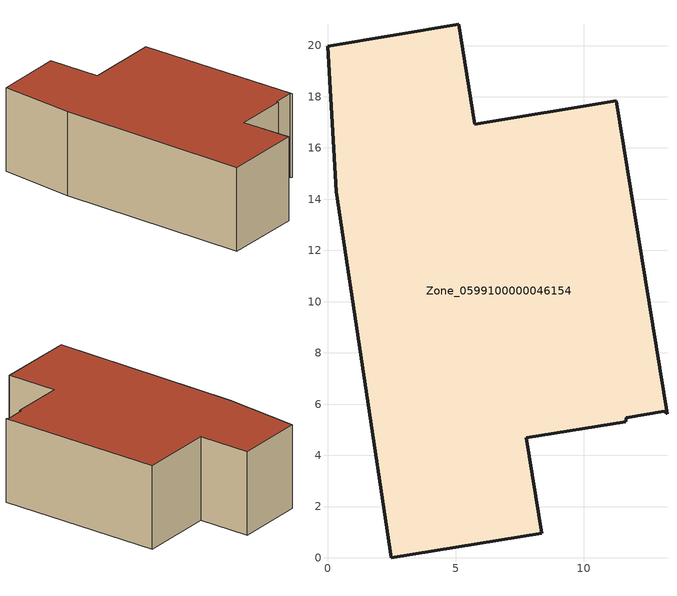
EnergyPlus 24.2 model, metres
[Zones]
Zone_0599100000046154
 floor ground (C_G): 13.16,5.72 11.67,5.47 11.64,5.32 7.75,4.68 8.36,0.95 2.49,0 0.34,14.29 0,19.97 5.12,20.83 5.76,16.93 11.27,17.84 13.26,5.62 z2.35
 wall outside (C_F): 2.49,0 8.36,0.95 7.75,4.68 11.64,5.32 11.67,5.47 13.16,5.72 13.26,5.62 11.27,17.84 5.76,16.93 5.12,20.83 0,19.97 0.34,14.29 2.49,0 z2.35:8.68
 roof outside (C_R): 11.67,5.47 13.16,5.72 13.26,5.62 11.27,17.84 5.76,16.93 5.12,20.83 0,19.97 0.34,14.29 2.49,0 8.36,0.95 7.75,4.68 11.64,5.32 z8.68
[BUILDING]
Pand.0599100000046154: North Axis=0; Terrain=City; Loads Convergence Tolerance Value=0.04; Temperature Convergence Tolerance Value=0.4; Solar Distribution=FullExterior; Maximum Number of Warmup Days=25; Minimum Number of Warmup Days=1
[Site:Location]
Rotterdam.The.Hague.AP_ZH_NLD Design_Conditions: Latitude=51.96; Longitude=4.45; Time Zone=1; Elevation=-4.5
[SITE:GROUNDTEMPERATURE:BUILDINGSURFACE]
18, 18, 18, 18, 18, 18, 18, 18, 18, 18, 18, 18
[MATERIAL] Thermal Absorptance=0.9; Solar Absorptance=0.7; Visible Absorptance=0.7
Name | Roughness | Thickness | Conductivity | Density | Specific Heat
G.TC.1965-1974 | MediumSmooth | 0.15 | 0.882353 | 540 | 1210
F.TC.1965-1974 | Rough | 0.3 | 0.697674 | 1920 | 840
R.TC.1965-1974 | MediumRough | 0.2 | 0.232558 | 1500 | 1000
[CONSTRUCTION]
C_G: G.TC.1965-1974
C_F: F.TC.1965-1974
C_R: R.TC.1965-1974
[ZONE]
Zone_0599100000046154: Type=1; Multiplier=1; Ceiling Height=Autocalculate; Volume=Autocalculate; Floor Area=autocalculate; Part of Total Floor Area=Yes
[ZONEINFILTRATION:DESIGNFLOWRATE]
Infil_Zone_0599100000046154: Zone or ZoneList or Space or SpaceList=Zone_0599100000046154; Schedule=AlwaysOn; Design Flow Rate Calculation Method=Flow/Area; Flow Rate per Floor Area=0.003; Constant Term Coefficient=1; Temperature Term Coefficient=0; Velocity Term Coefficient=0; Velocity Squared Term Coefficient=0
[HVACTEMPLATE:ZONE:IDEALLOADSAIRSYSTEM]
Zone_0599100000046154: Maximum Heating Supply Air Temperature=50; Minimum Cooling Supply Air Temperature=13; Maximum Heating Supply Air Humidity Ratio=0.0156; Minimum Cooling Supply Air Humidity Ratio=0.0077; Heating Limit=NoLimit; Cooling Limit=NoLimit; Dehumidification Control Type=ConstantSensibleHeatRatio; Cooling Sensible Heat Ratio=0.7; Dehumidification Setpoint=60; Humidification Control Type=None; Humidification Setpoint=30; Outdoor Air Method=None; Outdoor Air Flow Rate per Person=0.00944; Outdoor Air Flow Rate per Zone Floor Area=0; Outdoor Air Flow Rate per Zone=0; Demand Controlled Ventilation Type=None; Outdoor Air Economizer Type=NoEconomizer; Heat Recovery Type=None; Sensible Heat Recovery Effectiveness=0.7; Latent Heat Recovery Effectiveness=0.65
[ZONECONTROL:THERMOSTAT]
ThermostatControl_Zone_0599100000046154: Zone or ZoneList=Zone_0599100000046154; Control Type Schedule=DualSetpointControlType; Control 1=Thermostat_Zone_0599100000046154; Temperature Difference Between Cutout And Setpoint=0
[THERMOSTATSETPOINT:DUALSETPOINT]
Thermostat_Zone_0599100000046154: Heating Setpoint Temperature Schedule=HeatingSetpoint_Zone_0599100000046154; Cooling Setpoint Temperature Schedule=CoolingSetpoint_Zone_0599100000046154
[SCHEDULE:COMPACT]
HeatingSetpoint_Zone_0599100000046154: Through: 12/31, For: AllDays, Until: 24:00, 21
CoolingSetpoint_Zone_0599100000046154: Through: 12/31, For: AllDays, Until: 24:00, 24
DualSetpointControlType: Through: 12/31, For: AllDays, Until: 24:00, 4
AlwaysOn: Through: 12/31, For: AllDays, Until: 24:00, 1
